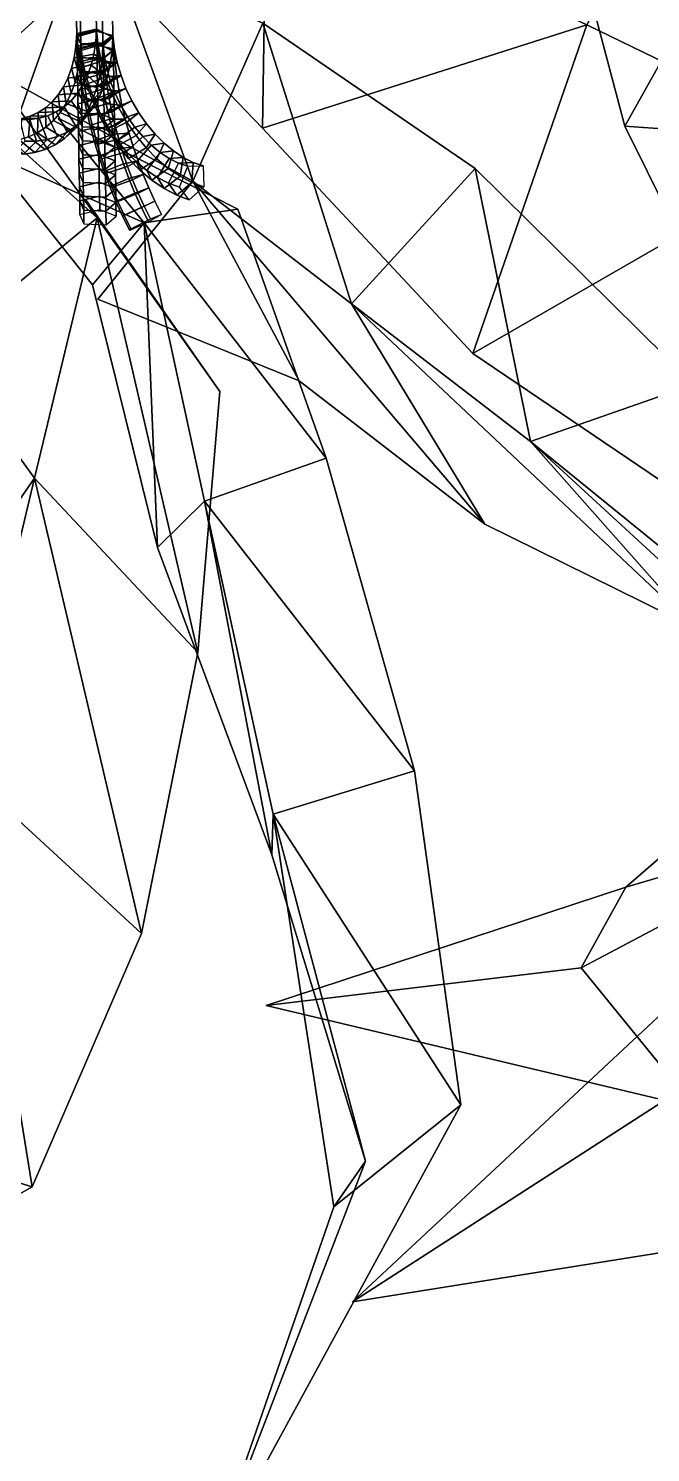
# Model space of a CAD drawing. Header units: metres. Extents: x -219 to 389, y -251 to 301.
# Drawn here: x 323.79 to 337.6, y -58.02 to -26.41 of the extents above; entities that cross this region are included whole.
import ezdxf

# ---------------------------------------------------------------- set-up
doc = ezdxf.new("R2010")
doc.units = ezdxf.units.M

msp = doc.modelspace()

# ---------------------------------------------------------------- linework, layer by layer
at = {"layer": 'Breeder_Leaf', "color": 3}
for points in [[(337.0308, -28.578, 899.2281), (334.5245, -19.1152, 898.0856), (339.4035, -24.3465, 899.1265)], [(337.0308, -28.578, 899.2281), (339.4035, -24.3465, 899.1265), (334.5245, -19.1152, 898.0856)], [(339.5609, -19.7207, 884.1119), (341.6929, -29.00261, 879.6759), (336.1917, -26.3339, 883.3494)], [(339.5609, -19.7207, 884.1119), (336.1917, -26.3339, 883.3494), (341.6929, -29.00261, 879.6759)], [(328.989, -28.6224, 889.0211), (320.7918, -20.1032, 887.2748), (329.077, -22.9613, 887.4192)], [(328.989, -28.6224, 889.0211), (329.077, -22.9613, 887.4192), (320.7918, -20.1032, 887.2748)], [(323.4244, -28.7763, 844.7497), (323.6797, -22.6189, 845.5944), (324.6536, -25.2804, 841.6843)], [(323.4244, -28.7763, 844.7497), (324.6536, -25.2804, 841.6843), (323.6797, -22.6189, 845.5944)], [(336.1917, -26.3339, 883.3494), (328.989, -28.6224, 889.0211), (329.077, -22.9613, 887.4192)], [(336.1917, -26.3339, 883.3494), (329.077, -22.9613, 887.4192), (328.989, -28.6224, 889.0211)], [(344.3369, -29.09448, 896.5684), (337.0308, -28.578, 899.2281), (339.4035, -24.3465, 899.1265)], [(344.3369, -29.09448, 896.5684), (339.4035, -24.3465, 899.1265), (337.0308, -28.578, 899.2281)], [(327.4394, -29.8003, 840.9429), (322.7969, -27.2475, 838.9756), (325.5883, -24.7101, 835.3644)], [(327.4394, -29.8003, 840.9429), (325.5883, -24.7101, 835.3644), (322.7969, -27.2475, 838.9756)], [(327.4394, -29.8003, 840.9429), (325.5883, -24.7101, 835.3644), (328.9946, -26.2969, 830.6832)], [(327.4394, -29.8003, 840.9429), (328.9946, -26.2969, 830.6832), (325.5883, -24.7101, 835.3644)], [(327.4394, -29.8003, 840.9429), (328.9946, -26.2969, 830.6832), (330.9636, -32.5271, 836.4271)], [(327.4394, -29.8003, 840.9429), (330.9636, -32.5271, 836.4271), (328.9946, -26.2969, 830.6832)], [(333.6598, -33.6232, 885.5049), (328.989, -28.6224, 889.0211), (336.1917, -26.3339, 883.3494)], [(333.6598, -33.6232, 885.5049), (336.1917, -26.3339, 883.3494), (328.989, -28.6224, 889.0211)], [(328.9946, -26.2969, 830.6832), (333.712, -29.516, 826.2664), (330.9636, -32.5271, 836.4271)], [(328.9946, -26.2969, 830.6832), (330.9636, -32.5271, 836.4271), (333.712, -29.516, 826.2664)], [(341.6929, -29.00261, 879.6759), (333.6598, -33.6232, 885.5049), (336.1917, -26.3339, 883.3494)], [(341.6929, -29.00261, 879.6759), (336.1917, -26.3339, 883.3494), (333.6598, -33.6232, 885.5049)], [(325.3185, -30.6159, 843.6041), (323.1237, -28.6478, 849.0814), (322.5689, -26.8112, 844.6498)], [(325.3185, -30.6159, 843.6041), (322.5689, -26.8112, 844.6498), (323.1237, -28.6478, 849.0814)], [(326.3611, -30.7267, 842.5417), (324.4509, -28.4007, 837.7583), (328.4366, -30.4197, 835.0547)], [(326.3611, -30.7267, 842.5417), (328.4366, -30.4197, 835.0547), (324.4509, -28.4007, 837.7583)], [(321.819, -33.492, 852.5373), (323.1237, -28.6478, 849.0814), (325.3185, -30.6159, 843.6041)], [(321.819, -33.492, 852.5373), (325.3185, -30.6159, 843.6041), (323.1237, -28.6478, 849.0814)], [(339.5423, -33.6345, 896.334), (337.0308, -28.578, 899.2281), (344.3369, -29.09448, 896.5684)], [(339.5423, -33.6345, 896.334), (344.3369, -29.09448, 896.5684), (337.0308, -28.578, 899.2281)], [(338.5555, -36.9396, 881.3627), (333.6598, -33.6232, 885.5049), (341.6929, -29.00261, 879.6759)], [(338.5555, -36.9396, 881.3627), (341.6929, -29.00261, 879.6759), (333.6598, -33.6232, 885.5049)], [(326.3611, -30.7267, 842.5417), (325.2142, -32.09831, 848.4995), (322.8698, -29.1688, 845.4594)], [(326.3611, -30.7267, 842.5417), (322.8698, -29.1688, 845.4594), (325.2142, -32.09831, 848.4995)], [(330.9636, -32.5271, 836.4271), (333.712, -29.516, 826.2664), (334.9405, -35.5819, 831.3544)], [(330.9636, -32.5271, 836.4271), (334.9405, -35.5819, 831.3544), (333.712, -29.516, 826.2664)], [(333.712, -29.516, 826.2664), (338.5674, -34.3165, 822.7214), (334.9405, -35.5819, 831.3544)], [(333.712, -29.516, 826.2664), (334.9405, -35.5819, 831.3544), (338.5674, -34.3165, 822.7214)], [(327.4394, -29.8003, 840.9429), (329.8007, -34.2324, 844.6135), (325.3314, -32.4179, 844.383)], [(327.4394, -29.8003, 840.9429), (325.3314, -32.4179, 844.383), (329.8007, -34.2324, 844.6135)], [(333.9274, -37.4137, 841.4573), (327.4394, -29.8003, 840.9429), (330.9636, -32.5271, 836.4271)], [(333.9274, -37.4137, 841.4573), (330.9636, -32.5271, 836.4271), (327.4394, -29.8003, 840.9429)], [(333.9274, -37.4137, 841.4573), (329.8007, -34.2324, 844.6135), (327.4394, -29.8003, 840.9429)], [(333.9274, -37.4137, 841.4573), (327.4394, -29.8003, 840.9429), (329.8007, -34.2324, 844.6135)], [(325.3185, -30.6159, 843.6041), (325.0635, -30.2152, 837.9725), (328.0386, -34.4719, 837.4244)], [(325.3185, -30.6159, 843.6041), (328.0386, -34.4719, 837.4244), (325.0635, -30.2152, 837.9725)], [(321.819, -33.492, 852.5373), (325.3185, -30.6159, 843.6041), (323.9218, -36.394, 845.8199)], [(321.819, -33.492, 852.5373), (323.9218, -36.394, 845.8199), (325.3185, -30.6159, 843.6041)], [(325.3185, -30.6159, 843.6041), (327.5534, -40.2636, 838.9263), (323.9218, -36.394, 845.8199)], [(325.3185, -30.6159, 843.6041), (323.9218, -36.394, 845.8199), (327.5534, -40.2636, 838.9263)], [(325.3185, -30.6159, 843.6041), (328.0386, -34.4719, 837.4244), (327.5534, -40.2636, 838.9263)], [(325.3185, -30.6159, 843.6041), (327.5534, -40.2636, 838.9263), (328.0386, -34.4719, 837.4244)], [(326.3611, -30.7267, 842.5417), (328.4366, -30.4197, 835.0547), (330.4042, -35.9518, 833.8063)], [(326.3611, -30.7267, 842.5417), (330.4042, -35.9518, 833.8063), (328.4366, -30.4197, 835.0547)], [(326.6555, -37.9336, 849.4912), (325.2142, -32.09831, 848.4995), (326.3611, -30.7267, 842.5417)], [(326.6555, -37.9336, 849.4912), (326.3611, -30.7267, 842.5417), (325.2142, -32.09831, 848.4995)], [(326.3611, -30.7267, 842.5417), (330.4042, -35.9518, 833.8063), (327.7012, -36.9058, 842.0201)], [(326.3611, -30.7267, 842.5417), (327.7012, -36.9058, 842.0201), (330.4042, -35.9518, 833.8063)], [(326.6555, -37.9336, 849.4912), (326.3611, -30.7267, 842.5417), (327.7012, -36.9058, 842.0201)], [(326.6555, -37.9336, 849.4912), (327.7012, -36.9058, 842.0201), (326.3611, -30.7267, 842.5417)], [(338.6139, -39.7275, 836.3531), (330.9636, -32.5271, 836.4271), (334.9405, -35.5819, 831.3544)], [(338.6139, -39.7275, 836.3531), (334.9405, -35.5819, 831.3544), (330.9636, -32.5271, 836.4271)], [(330.9636, -32.5271, 836.4271), (338.6139, -39.7275, 836.3531), (333.9274, -37.4137, 841.4573)], [(330.9636, -32.5271, 836.4271), (333.9274, -37.4137, 841.4573), (338.6139, -39.7275, 836.3531)], [(323.9218, -36.394, 845.8199), (321.2389, -40.2659, 855.2108), (321.819, -33.492, 852.5373)], [(323.9218, -36.394, 845.8199), (321.819, -33.492, 852.5373), (321.2389, -40.2659, 855.2108)], [(334.9405, -35.5819, 831.3544), (338.5674, -34.3165, 822.7214), (339.4325, -39.7047, 824.9216)], [(334.9405, -35.5819, 831.3544), (339.4325, -39.7047, 824.9216), (338.5674, -34.3165, 822.7214)], [(339.4325, -39.7047, 824.9216), (342.0285, -41.339, 829.7581), (334.9405, -35.5819, 831.3544)], [(339.4325, -39.7047, 824.9216), (334.9405, -35.5819, 831.3544), (342.0285, -41.339, 829.7581)], [(334.9405, -35.5819, 831.3544), (342.0285, -41.339, 829.7581), (338.6139, -39.7275, 836.3531)], [(334.9405, -35.5819, 831.3544), (338.6139, -39.7275, 836.3531), (342.0285, -41.339, 829.7581)], [(330.4042, -35.9518, 833.8063), (332.363, -42.8932, 834.1285), (327.7012, -36.9058, 842.0201)], [(330.4042, -35.9518, 833.8063), (327.7012, -36.9058, 842.0201), (332.363, -42.8932, 834.1285)], [(321.2389, -40.2659, 855.2108), (323.9218, -36.394, 845.8199), (322.3686, -42.8918, 848.3191)], [(321.2389, -40.2659, 855.2108), (322.3686, -42.8918, 848.3191), (323.9218, -36.394, 845.8199)], [(323.9218, -36.394, 845.8199), (326.3036, -46.4989, 842.3444), (322.3686, -42.8918, 848.3191)], [(323.9218, -36.394, 845.8199), (322.3686, -42.8918, 848.3191), (326.3036, -46.4989, 842.3444)], [(327.5534, -40.2636, 838.9263), (326.3036, -46.4989, 842.3444), (323.9218, -36.394, 845.8199)], [(327.5534, -40.2636, 838.9263), (323.9218, -36.394, 845.8199), (326.3036, -46.4989, 842.3444)], [(327.7012, -36.9058, 842.0201), (329.1968, -44.7522, 848.8447), (326.6555, -37.9336, 849.4912)], [(327.7012, -36.9058, 842.0201), (326.6555, -37.9336, 849.4912), (329.1968, -44.7522, 848.8447)], [(327.7012, -36.9058, 842.0201), (332.363, -42.8932, 834.1285), (329.2258, -43.8496, 841.4385)], [(327.7012, -36.9058, 842.0201), (329.2258, -43.8496, 841.4385), (332.363, -42.8932, 834.1285)], [(329.1968, -44.7522, 848.8447), (327.7012, -36.9058, 842.0201), (329.2258, -43.8496, 841.4385)], [(329.1968, -44.7522, 848.8447), (329.2258, -43.8496, 841.4385), (327.7012, -36.9058, 842.0201)], [(342.4756, -43.8708, 893.0034), (337.0553, -45.4744, 898.1503), (341.7794, -41.3793, 898.5862)], [(342.4756, -43.8708, 893.0034), (341.7794, -41.3793, 898.5862), (337.0553, -45.4744, 898.1503)], [(322.3686, -42.8918, 848.3191), (323.8739, -52.1256, 846.9945), (319.9234, -50.915, 851.1838)], [(322.3686, -42.8918, 848.3191), (319.9234, -50.915, 851.1838), (323.8739, -52.1256, 846.9945)], [(326.3036, -46.4989, 842.3444), (323.8739, -52.1256, 846.9945), (322.3686, -42.8918, 848.3191)], [(326.3036, -46.4989, 842.3444), (322.3686, -42.8918, 848.3191), (323.8739, -52.1256, 846.9945)], [(332.363, -42.8932, 834.1285), (333.3904, -50.3012, 835.9324), (329.2258, -43.8496, 841.4385)], [(332.363, -42.8932, 834.1285), (329.2258, -43.8496, 841.4385), (333.3904, -50.3012, 835.9324)], [(329.2258, -43.8496, 841.4385), (331.2769, -51.5537, 846.1683), (329.1968, -44.7522, 848.8447)], [(329.2258, -43.8496, 841.4385), (329.1968, -44.7522, 848.8447), (331.2769, -51.5537, 846.1683)], [(329.2258, -43.8496, 841.4385), (333.3904, -50.3012, 835.9324), (330.5742, -52.567, 840.5753)], [(329.2258, -43.8496, 841.4385), (330.5742, -52.567, 840.5753), (333.3904, -50.3012, 835.9324)], [(330.5742, -52.567, 840.5753), (331.2769, -51.5537, 846.1683), (329.2258, -43.8496, 841.4385)], [(330.5742, -52.567, 840.5753), (329.2258, -43.8496, 841.4385), (331.2769, -51.5537, 846.1683)], [(342.4756, -43.8708, 893.0034), (338.5902, -50.3644, 891.1437), (336.0641, -47.2658, 893.8939)], [(342.4756, -43.8708, 893.0034), (336.0641, -47.2658, 893.8939), (338.5902, -50.3644, 891.1437)], [(336.0641, -47.2658, 893.8939), (337.0553, -45.4744, 898.1503), (342.4756, -43.8708, 893.0034)], [(336.0641, -47.2658, 893.8939), (342.4756, -43.8708, 893.0034), (337.0553, -45.4744, 898.1503)], [(329.0668, -48.09626, 892.2807), (337.0553, -45.4744, 898.1503), (336.0641, -47.2658, 893.8939)], [(329.0668, -48.09626, 892.2807), (336.0641, -47.2658, 893.8939), (337.0553, -45.4744, 898.1503)], [(330.9835, -54.6759, 889.194), (339.9383, -46.3306, 891.3779), (338.188, -50.02848, 887.3697)], [(330.9835, -54.6759, 889.194), (338.188, -50.02848, 887.3697), (339.9383, -46.3306, 891.3779)], [(338.5902, -50.3644, 891.1437), (329.0668, -48.09626, 892.2807), (336.0641, -47.2658, 893.8939)], [(338.5902, -50.3644, 891.1437), (336.0641, -47.2658, 893.8939), (329.0668, -48.09626, 892.2807)], [(341.2916, -53.0334, 883.3747), (330.9835, -54.6759, 889.194), (338.188, -50.02848, 887.3697)], [(341.2916, -53.0334, 883.3747), (338.188, -50.02848, 887.3697), (330.9835, -54.6759, 889.194)], [(333.3904, -50.3012, 835.9324), (327.7925, -60.5778, 838.3564), (330.5742, -52.567, 840.5753)], [(333.3904, -50.3012, 835.9324), (330.5742, -52.567, 840.5753), (327.7925, -60.5778, 838.3564)], [(323.8739, -52.1256, 846.9945), (314.2034, -57.5515, 851.4511), (319.9234, -50.915, 851.1838)], [(323.8739, -52.1256, 846.9945), (319.9234, -50.915, 851.1838), (314.2034, -57.5515, 851.4511)], [(327.7925, -60.5778, 838.3564), (331.2769, -51.5537, 846.1683), (330.5742, -52.567, 840.5753)], [(327.7925, -60.5778, 838.3564), (330.5742, -52.567, 840.5753), (331.2769, -51.5537, 846.1683)]]:
    msp.add_3dface(points, dxfattribs=at)
at = {"layer": 'Breeder_Petiole', "color": 3}
for points in [[(325.282, -25.4005, 841.6687), (325.3015, -26.4439, 842.1498), (324.8618, -26.55, 841.9365), (324.8437, -25.5381, 841.4709)], [(324.8437, -25.5381, 841.4709), (324.8618, -26.55, 841.9365), (324.9499, -26.7546, 841.4887), (324.9327, -25.762, 841.0327)], [(325.6478, -25.5428, 841.3453), (325.6674, -26.5861, 841.8264), (325.3015, -26.4439, 842.1498), (325.282, -25.4005, 841.6687)], [(325.4268, -25.7649, 840.9554), (325.4449, -26.7768, 841.421), (325.6674, -26.5861, 841.8264), (325.6478, -25.5428, 841.3453)], [(324.9327, -25.762, 841.0327), (324.9499, -26.7546, 841.4887), (325.4449, -26.7768, 841.421), (325.4268, -25.7649, 840.9554)], [(325.302, -26.4216, 842.1385), (325.2837, -26.7181, 842.3004), (324.8442, -26.811, 842.0805), (324.8625, -26.5145, 841.9186)], [(324.8625, -26.5145, 841.9186), (324.8442, -26.811, 842.0805), (324.9316, -27.05114, 841.6506), (324.9499, -26.7546, 841.4887)], [(325.3015, -26.4439, 842.1498), (325.3071, -26.7511, 842.2912), (324.8673, -26.8573, 842.0779), (324.8618, -26.55, 841.9365)], [(324.8618, -26.55, 841.9365), (324.8673, -26.8573, 842.0779), (324.9554, -27.06189, 841.6301), (324.9499, -26.7546, 841.4887)], [(325.3019, -26.4553, 842.1548), (325.3194, -26.7668, 842.2855), (324.8799, -26.8798, 842.0753), (324.8624, -26.5682, 841.9445)], [(325.3034, -26.4727, 842.1616), (325.3387, -26.7892, 842.2756), (324.9001, -26.9125, 842.0694), (324.8648, -26.596, 841.9553)], [(325.6669, -26.6084, 841.8376), (325.6486, -26.9049, 841.9995), (325.2837, -26.7181, 842.3004), (325.302, -26.4216, 842.1385)], [(325.6674, -26.5861, 841.8264), (325.6729, -26.8934, 841.9678), (325.3071, -26.7511, 842.2912), (325.3015, -26.4439, 842.1498)], [(325.667, -26.5747, 841.8214), (325.6844, -26.8862, 841.9521), (325.3194, -26.7668, 842.2855), (325.3019, -26.4553, 842.1548)], [(325.6655, -26.5573, 841.8146), (325.7008, -26.8739, 841.9286), (325.3387, -26.7892, 842.2756), (325.3034, -26.4727, 842.1616)], [(325.2837, -26.7181, 842.3004), (325.2439, -26.9796, 842.4684), (324.8057, -27.0598, 842.241), (324.8442, -26.811, 842.0805)], [(324.8442, -26.811, 842.0805), (324.8057, -27.0598, 842.241), (324.8896, -27.334, 841.8312), (324.9316, -27.05114, 841.6506)], [(324.8624, -26.5682, 841.9445), (324.8799, -26.8798, 842.0753), (324.9674, -27.06616, 841.6194), (324.9499, -26.7546, 841.4887)], [(324.8648, -26.596, 841.9553), (324.9001, -26.9125, 842.0694), (324.9852, -27.07116, 841.6028), (324.9499, -26.7546, 841.4887)], [(325.3071, -26.7511, 842.2912), (325.3126, -27.05841, 842.4326), (324.8729, -27.1645, 842.2194), (324.8673, -26.8573, 842.0779)], [(324.8673, -26.8573, 842.0779), (324.8729, -27.1645, 842.2194), (324.961, -27.3691, 841.7715), (324.9554, -27.06189, 841.6301)], [(325.3194, -26.7668, 842.2855), (325.3497, -27.09346, 842.4099), (324.9107, -27.2132, 842.2023), (324.8799, -26.8798, 842.0753)], [(325.3387, -26.7892, 842.2756), (325.4078, -27.1397, 842.3698), (324.972, -27.2804, 842.169), (324.9001, -26.9125, 842.0694)], [(324.9499, -26.7546, 841.4887), (324.9316, -27.05114, 841.6506), (325.4259, -27.1088, 841.6007), (325.4442, -26.8123, 841.4388)], [(324.9499, -26.7546, 841.4887), (324.9852, -27.07116, 841.6028), (325.4772, -27.04743, 841.5163), (325.4419, -26.7309, 841.4022)], [(324.9499, -26.7546, 841.4887), (324.9674, -27.06616, 841.6194), (325.4617, -27.07015, 841.5438), (325.4442, -26.7586, 841.413)], [(324.9499, -26.7546, 841.4887), (324.9554, -27.06189, 841.6301), (325.4505, -27.08408, 841.5624), (325.4449, -26.7768, 841.421)], [(325.6486, -26.9049, 841.9995), (325.6043, -27.2092, 842.1927), (325.2439, -26.9796, 842.4684), (325.2837, -26.7181, 842.3004)], [(325.6729, -26.8934, 841.9678), (325.6785, -27.2006, 842.1092), (325.3126, -27.05841, 842.4326), (325.3071, -26.7511, 842.2912)], [(325.6844, -26.8862, 841.9521), (325.713, -27.1897, 842.0671), (325.3497, -27.09346, 842.4099), (325.3194, -26.7668, 842.2855)], [(325.7008, -26.8739, 841.9286), (325.7607, -27.1654, 842.0044), (325.4078, -27.1397, 842.3698), (325.3387, -26.7892, 842.2756)], [(325.4442, -26.8123, 841.4388), (325.4259, -27.1088, 841.6007), (325.6486, -26.9049, 841.9995), (325.6669, -26.6084, 841.8376)], [(325.4419, -26.7309, 841.4022), (325.4772, -27.04743, 841.5163), (325.7008, -26.8739, 841.9286), (325.6655, -26.5573, 841.8146)], [(325.4442, -26.7586, 841.413), (325.4617, -27.07015, 841.5438), (325.6844, -26.8862, 841.9521), (325.667, -26.5747, 841.8214)], [(325.4449, -26.7768, 841.421), (325.4505, -27.08408, 841.5624), (325.6729, -26.8934, 841.9678), (325.6674, -26.5861, 841.8264)], [(325.2439, -26.9796, 842.4684), (325.1826, -27.2258, 842.6523), (324.7467, -27.294, 842.4166), (324.8057, -27.0598, 842.241)], [(324.8057, -27.0598, 842.241), (324.7467, -27.294, 842.4166), (324.8242, -27.6005, 842.0291), (324.8896, -27.334, 841.8312)], [(325.3126, -27.05841, 842.4326), (325.3182, -27.3656, 842.574), (324.8784, -27.4718, 842.3608), (324.8729, -27.1645, 842.2194)], [(324.8729, -27.1645, 842.2194), (324.8784, -27.4718, 842.3608), (324.9666, -27.6763, 841.913), (324.961, -27.3691, 841.7715)], [(324.8799, -26.8798, 842.0753), (324.9107, -27.2132, 842.2023), (324.9968, -27.3812, 841.7391), (324.9674, -27.06616, 841.6194)], [(324.9316, -27.05114, 841.6506), (324.8896, -27.334, 841.8312), (325.3803, -27.4258, 841.8016), (325.4259, -27.1088, 841.6007)], [(324.9001, -26.9125, 842.0694), (324.972, -27.2804, 842.169), (325.0497, -27.3921, 841.6877), (324.9852, -27.07116, 841.6028)], [(325.3497, -27.09346, 842.4099), (325.3922, -27.4229, 842.5224), (324.954, -27.5496, 842.3173), (324.9107, -27.2132, 842.2023)], [(324.9554, -27.06189, 841.6301), (324.961, -27.3691, 841.7715), (325.456, -27.3913, 841.7039), (325.4505, -27.08408, 841.5624)], [(324.9674, -27.06616, 841.6194), (324.9968, -27.3812, 841.7391), (325.4897, -27.3667, 841.6561), (325.4617, -27.07015, 841.5438)], [(325.4078, -27.1397, 842.3698), (325.5079, -27.49, 842.4308), (325.0763, -27.6484, 842.2338), (324.972, -27.2804, 842.169)], [(324.9852, -27.07116, 841.6028), (325.0497, -27.3921, 841.6877), (325.5344, -27.3215, 841.5866), (325.4772, -27.04743, 841.5163)], [(325.6043, -27.2092, 842.1927), (325.5351, -27.496, 842.4045), (325.1826, -27.2258, 842.6523), (325.2439, -26.9796, 842.4684)], [(325.6785, -27.2006, 842.1092), (325.6841, -27.5079, 842.2506), (325.3182, -27.3656, 842.574), (325.3126, -27.05841, 842.4326)], [(325.713, -27.1897, 842.0671), (325.7529, -27.4958, 842.1713), (325.3922, -27.4229, 842.5224), (325.3497, -27.09346, 842.4099)], [(325.4259, -27.1088, 841.6007), (325.3803, -27.4258, 841.8016), (325.6043, -27.2092, 842.1927), (325.6486, -26.9049, 841.9995)], [(325.7607, -27.1654, 842.0044), (325.8462, -27.4565, 842.0526), (325.5079, -27.49, 842.4308), (325.4078, -27.1397, 842.3698)], [(325.4505, -27.08408, 841.5624), (325.456, -27.3913, 841.7039), (325.6785, -27.2006, 842.1092), (325.6729, -26.8934, 841.9678)], [(325.4617, -27.07015, 841.5438), (325.4897, -27.3667, 841.6561), (325.713, -27.1897, 842.0671), (325.6844, -26.8862, 841.9521)], [(325.4772, -27.04743, 841.5163), (325.5344, -27.3215, 841.5866), (325.7607, -27.1654, 842.0044), (325.7008, -26.8739, 841.9286)], [(325.5344, -27.3215, 841.5866), (325.6156, -27.5949, 841.6309), (325.8462, -27.4565, 842.0526), (325.7607, -27.1654, 842.0044)], [(325.1002, -27.4545, 842.8501), (324.9977, -27.6633, 843.0601), (324.5696, -27.7098, 842.8057), (324.6678, -27.5113, 842.6053)], [(325.1826, -27.2258, 842.6523), (325.1002, -27.4545, 842.8501), (324.6678, -27.5113, 842.6053), (324.7467, -27.294, 842.4166)], [(324.7467, -27.294, 842.4166), (324.6678, -27.5113, 842.6053), (324.7363, -27.8482, 842.2421), (324.8242, -27.6005, 842.0291)], [(324.8896, -27.334, 841.8312), (324.8242, -27.6005, 842.0291), (325.3087, -27.7247, 842.0217), (325.3803, -27.4258, 841.8016)], [(325.3182, -27.3656, 842.574), (325.3237, -27.6728, 842.7155), (324.884, -27.779, 842.5022), (324.8784, -27.4718, 842.3608)], [(324.8784, -27.4718, 842.3608), (324.884, -27.779, 842.5022), (324.9721, -27.9836, 842.0544), (324.9666, -27.6763, 841.913)], [(324.9107, -27.2132, 842.2023), (324.954, -27.5496, 842.3173), (325.038, -27.699, 841.8475), (324.9968, -27.3812, 841.7391)], [(325.3922, -27.4229, 842.5224), (325.4468, -27.7545, 842.6229), (325.0096, -27.8882, 842.4201), (324.954, -27.5496, 842.3173)], [(324.961, -27.3691, 841.7715), (324.9666, -27.6763, 841.913), (325.4616, -27.6985, 841.8453), (325.456, -27.3913, 841.7039)], [(324.972, -27.2804, 842.169), (325.0763, -27.6484, 842.2338), (325.1425, -27.7128, 841.7423), (325.0497, -27.3921, 841.6877)], [(324.9968, -27.3812, 841.7391), (325.038, -27.699, 841.8475), (325.5289, -27.6659, 841.7577), (325.4897, -27.3667, 841.6561)], [(325.4414, -27.7627, 842.6328), (325.3243, -28.00658, 842.8751), (324.9977, -27.6633, 843.0601), (325.1002, -27.4545, 842.8501)], [(325.0497, -27.3921, 841.6877), (325.1425, -27.7128, 841.7423), (325.6156, -27.5949, 841.6309), (325.5344, -27.3215, 841.5866)], [(325.5079, -27.49, 842.4308), (325.6373, -27.835, 842.4578), (325.2115, -28.01082, 842.2629), (325.0763, -27.6484, 842.2338)], [(325.5351, -27.496, 842.4045), (325.4414, -27.7627, 842.6328), (325.1002, -27.4545, 842.8501), (325.1826, -27.2258, 842.6523)], [(325.3087, -27.7247, 842.0217), (325.2117, -28.00264, 842.2589), (325.4414, -27.7627, 842.6328), (325.5351, -27.496, 842.4045)], [(325.3803, -27.4258, 841.8016), (325.3087, -27.7247, 842.0217), (325.5351, -27.496, 842.4045), (325.6043, -27.2092, 842.1927)], [(325.6841, -27.5079, 842.2506), (325.6896, -27.8151, 842.392), (325.3237, -27.6728, 842.7155), (325.3182, -27.3656, 842.574)], [(325.7529, -27.4958, 842.1713), (325.804, -27.8039, 842.2642), (325.4468, -27.7545, 842.6229), (325.3922, -27.4229, 842.5224)], [(325.456, -27.3913, 841.7039), (325.4616, -27.6985, 841.8453), (325.6841, -27.5079, 842.2506), (325.6785, -27.2006, 842.1092)], [(325.4897, -27.3667, 841.6561), (325.5289, -27.6659, 841.7577), (325.7529, -27.4958, 842.1713), (325.713, -27.1897, 842.0671)], [(325.8462, -27.4565, 842.0526), (325.956, -27.7427, 842.0723), (325.6373, -27.835, 842.4578), (325.5079, -27.49, 842.4308)], [(325.5289, -27.6659, 841.7577), (325.579, -27.9669, 841.8484), (325.804, -27.8039, 842.2642), (325.7529, -27.4958, 842.1713)], [(325.6156, -27.5949, 841.6309), (325.7196, -27.8637, 841.6486), (325.956, -27.7427, 842.0723), (325.8462, -27.4565, 842.0526)], [(324.9977, -27.6633, 843.0601), (324.8761, -27.8504, 843.28), (324.4532, -27.8874, 843.0155), (324.5696, -27.7098, 842.8057)], [(324.5696, -27.7098, 842.8057), (324.4532, -27.8874, 843.0155), (324.4959, -28.2774, 842.7053), (324.6265, -28.07456, 842.4682)], [(324.6678, -27.5113, 842.6053), (324.5696, -27.7098, 842.8057), (324.6265, -28.07456, 842.4682), (324.7363, -27.8482, 842.2421)], [(324.8242, -27.6005, 842.0291), (324.7363, -27.8482, 842.2421), (325.2117, -28.00264, 842.2589), (325.3087, -27.7247, 842.0217)], [(325.3243, -28.00658, 842.8751), (325.1849, -28.2253, 843.1293), (324.8761, -27.8504, 843.28), (324.9977, -27.6633, 843.0601)], [(325.3237, -27.6728, 842.7155), (325.3293, -27.9801, 842.8569), (324.8895, -28.08628, 842.6436), (324.884, -27.779, 842.5022)], [(324.884, -27.779, 842.5022), (324.8895, -28.08628, 842.6436), (324.9777, -28.2908, 842.1958), (324.9721, -27.9836, 842.0544)], [(324.954, -27.5496, 842.3173), (325.0096, -27.8882, 842.4201), (325.0909, -28.01879, 841.9442), (325.038, -27.699, 841.8475)], [(324.9666, -27.6763, 841.913), (324.9721, -27.9836, 842.0544), (325.4671, -28.0058, 841.9867), (325.4616, -27.6985, 841.8453)], [(325.4468, -27.7545, 842.6229), (325.5135, -28.08735, 842.7112), (325.0776, -28.2281, 842.5104), (325.0096, -27.8882, 842.4201)], [(325.038, -27.699, 841.8475), (325.0909, -28.01879, 841.9442), (325.579, -27.9669, 841.8484), (325.5289, -27.6659, 841.7577)], [(325.0763, -27.6484, 842.2338), (325.2115, -28.01082, 842.2629), (325.2621, -28.02846, 841.7657), (325.1425, -27.7128, 841.7423)], [(325.2117, -28.00264, 842.2589), (325.0902, -28.2569, 842.5109), (325.3243, -28.00658, 842.8751), (325.4414, -27.7627, 842.6328)], [(325.1425, -27.7128, 841.7423), (325.2621, -28.02846, 841.7657), (325.7196, -27.8637, 841.6486), (325.6156, -27.5949, 841.6309)], [(325.6896, -27.8151, 842.392), (325.6952, -28.1223, 842.5334), (325.3293, -27.9801, 842.8569), (325.3237, -27.6728, 842.7155)], [(325.804, -27.8039, 842.2642), (325.8664, -28.1131, 842.3458), (325.5135, -28.08735, 842.7112), (325.4468, -27.7545, 842.6229)], [(325.4616, -27.6985, 841.8453), (325.4671, -28.0058, 841.9867), (325.6896, -27.8151, 842.392), (325.6841, -27.5079, 842.2506)], [(325.4671, -28.0058, 841.9867), (325.4727, -28.313, 842.1281), (325.6952, -28.1223, 842.5334), (325.6896, -27.8151, 842.392)], [(325.579, -27.9669, 841.8484), (325.6401, -28.2691, 841.928), (325.8664, -28.1131, 842.3458), (325.804, -27.8039, 842.2642)], [(325.956, -27.7427, 842.0723), (326.0885, -28.01971, 842.0634), (325.7942, -28.1693, 842.4503), (325.6373, -27.835, 842.4578)], [(325.7196, -27.8637, 841.6486), (325.8448, -28.1236, 841.6392), (326.0885, -28.01971, 842.0634), (325.956, -27.7427, 842.0723)], [(324.7363, -28.01383, 843.508), (324.58, -28.152, 843.7418), (324.1703, -28.1735, 843.4557), (324.3196, -28.04254, 843.2328)], [(324.3196, -28.04254, 843.2328), (324.1703, -28.1735, 843.4557), (324.1777, -28.6052, 843.2032), (324.3458, -28.4549, 842.9511)], [(324.8761, -27.8504, 843.28), (324.7363, -28.01383, 843.508), (324.3196, -28.04254, 843.2328), (324.4532, -27.8874, 843.0155)], [(324.4532, -27.8874, 843.0155), (324.3196, -28.04254, 843.2328), (324.3458, -28.4549, 842.9511), (324.4959, -28.2774, 842.7053)], [(324.6265, -28.07456, 842.4682), (324.4959, -28.2774, 842.7053), (324.9455, -28.485, 842.7752), (325.0902, -28.2569, 842.5109)], [(325.0244, -28.4168, 843.3929), (324.8446, -28.5793, 843.6635), (324.58, -28.152, 843.7418), (324.7363, -28.01383, 843.508)], [(324.7363, -27.8482, 842.2421), (324.6265, -28.07456, 842.4682), (325.0902, -28.2569, 842.5109), (325.2117, -28.00264, 842.2589)], [(325.1849, -28.2253, 843.1293), (325.0244, -28.4168, 843.3929), (324.7363, -28.01383, 843.508), (324.8761, -27.8504, 843.28)], [(325.3293, -27.9801, 842.8569), (325.3348, -28.2873, 842.9983), (324.8951, -28.3935, 842.785), (324.8895, -28.08628, 842.6436)], [(324.8895, -28.08628, 842.6436), (324.8951, -28.3935, 842.785), (324.9832, -28.598, 842.3372), (324.9777, -28.2908, 842.1958)], [(325.0902, -28.2569, 842.5109), (324.9455, -28.485, 842.7752), (325.1849, -28.2253, 843.1293), (325.3243, -28.00658, 842.8751)], [(324.9721, -27.9836, 842.0544), (324.9777, -28.2908, 842.1958), (325.4727, -28.313, 842.1281), (325.4671, -28.0058, 841.9867)], [(325.0096, -27.8882, 842.4201), (325.0776, -28.2281, 842.5104), (325.1554, -28.3398, 842.0292), (325.0909, -28.01879, 841.9442)], [(325.5135, -28.08735, 842.7112), (325.5921, -28.4206, 842.787), (325.1577, -28.5684, 842.588), (325.0776, -28.2281, 842.5104)], [(325.0909, -28.01879, 841.9442), (325.1554, -28.3398, 842.0292), (325.6401, -28.2691, 841.928), (325.579, -27.9669, 841.8484)], [(325.6373, -27.835, 842.4578), (325.7942, -28.1693, 842.4503), (325.3757, -28.3622, 842.2558), (325.2115, -28.01082, 842.2629)], [(325.2115, -28.01082, 842.2629), (325.3757, -28.3622, 842.2558), (325.4068, -28.3341, 841.7574), (325.2621, -28.02846, 841.7657)], [(325.2621, -28.02846, 841.7657), (325.4068, -28.3341, 841.7574), (325.8448, -28.1236, 841.6392), (325.7196, -27.8637, 841.6486)], [(325.6952, -28.1223, 842.5334), (325.7007, -28.4296, 842.6749), (325.3348, -28.2873, 842.9983), (325.3293, -27.9801, 842.8569)], [(325.4068, -28.3341, 841.7574), (325.5743, -28.6253, 841.7178), (325.9893, -28.3709, 841.603), (325.8448, -28.1236, 841.6392)], [(325.4727, -28.313, 842.1281), (325.4782, -28.6202, 842.2695), (325.7007, -28.4296, 842.6749), (325.6952, -28.1223, 842.5334)], [(325.8664, -28.1131, 842.3458), (325.9398, -28.4227, 842.4159), (325.5921, -28.4206, 842.787), (325.5135, -28.08735, 842.7112)], [(325.6401, -28.2691, 841.928), (325.7119, -28.5717, 841.9963), (325.9398, -28.4227, 842.4159), (325.8664, -28.1131, 842.3458)], [(326.0885, -28.01971, 842.0634), (326.2416, -28.2833, 842.0259), (325.9761, -28.4881, 842.4083), (325.7942, -28.1693, 842.4503)], [(325.8448, -28.1236, 841.6392), (325.9893, -28.3709, 841.603), (326.2416, -28.2833, 842.0259), (326.0885, -28.01971, 842.0634)], [(323.8199, -28.4304, 844.6889), (323.6054, -28.4279, 844.9173), (323.2404, -28.4328, 844.5754), (323.4449, -28.4359, 844.358)], [(324.0266, -28.4036, 844.4548), (323.8199, -28.4304, 844.6889), (323.4449, -28.4359, 844.358), (323.642, -28.4111, 844.1351)], [(323.8298, -28.3587, 843.909), (323.642, -28.4111, 844.1351), (323.5819, -28.8804, 843.973), (323.7939, -28.819, 843.7167)], [(323.9677, -28.9116, 844.7616), (323.7196, -28.9113, 845.0269), (323.6054, -28.4279, 844.9173), (323.8199, -28.4304, 844.6889)], [(324.2234, -28.3479, 844.2175), (324.0266, -28.4036, 844.4548), (323.642, -28.4111, 844.1351), (323.8298, -28.3587, 843.909)], [(324.0065, -28.2793, 843.6818), (323.8298, -28.3587, 843.909), (323.7939, -28.819, 843.7167), (323.9931, -28.727, 843.4592)], [(324.2064, -28.878, 844.4899), (323.9677, -28.9116, 844.7616), (323.8199, -28.4304, 844.6889), (324.0266, -28.4036, 844.4548)], [(324.4084, -28.2637, 843.9789), (324.2234, -28.3479, 844.2175), (323.8298, -28.3587, 843.909), (324.0065, -28.2793, 843.6818)], [(324.1703, -28.1735, 843.4557), (324.0065, -28.2793, 843.6818), (323.9931, -28.727, 843.4592), (324.1777, -28.6052, 843.2032)], [(324.58, -28.152, 843.7418), (324.4084, -28.2637, 843.9789), (324.0065, -28.2793, 843.6818), (324.1703, -28.1735, 843.4557)], [(324.4336, -28.811, 844.2146), (324.2064, -28.878, 844.4899), (324.0266, -28.4036, 844.4548), (324.2234, -28.3479, 844.2175)], [(324.647, -28.7111, 843.9382), (324.4336, -28.811, 844.2146), (324.2234, -28.3479, 844.2175), (324.4084, -28.2637, 843.9789)], [(324.4959, -28.2774, 842.7053), (324.3458, -28.4549, 842.9511), (324.7789, -28.6849, 843.0494), (324.9455, -28.485, 842.7752)], [(324.8446, -28.5793, 843.6635), (324.647, -28.7111, 843.9382), (324.4084, -28.2637, 843.9789), (324.58, -28.152, 843.7418)], [(324.7789, -28.6849, 843.0494), (324.592, -28.8545, 843.3309), (324.8446, -28.5793, 843.6635), (325.0244, -28.4168, 843.3929)], [(324.9455, -28.485, 842.7752), (324.7789, -28.6849, 843.0494), (325.0244, -28.4168, 843.3929), (325.1849, -28.2253, 843.1293)], [(325.3348, -28.2873, 842.9983), (325.3404, -28.5946, 843.1397), (324.9006, -28.7007, 842.9265), (324.8951, -28.3935, 842.785)], [(324.8951, -28.3935, 842.785), (324.9006, -28.7007, 842.9265), (324.9888, -28.9053, 842.4786), (324.9832, -28.598, 842.3372)], [(324.9777, -28.2908, 842.1958), (324.9832, -28.598, 842.3372), (325.4782, -28.6202, 842.2695), (325.4727, -28.313, 842.1281)], [(325.0776, -28.2281, 842.5104), (325.1577, -28.5684, 842.588), (325.2314, -28.6612, 842.1021), (325.1554, -28.3398, 842.0292)], [(325.1554, -28.3398, 842.0292), (325.2314, -28.6612, 842.1021), (325.7119, -28.5717, 841.9963), (325.6401, -28.2691, 841.928)], [(325.5921, -28.4206, 842.787), (325.6823, -28.7537, 842.8503), (325.2497, -28.9085, 842.6526), (325.1577, -28.5684, 842.588)], [(325.7007, -28.4296, 842.6749), (325.7063, -28.7368, 842.8163), (325.3404, -28.5946, 843.1397), (325.3348, -28.2873, 842.9983)], [(325.7942, -28.1693, 842.4503), (325.9761, -28.4881, 842.4083), (325.5662, -28.6973, 842.2126), (325.3757, -28.3622, 842.2558)], [(325.3757, -28.3622, 842.2558), (325.5662, -28.6973, 842.2126), (325.5743, -28.6253, 841.7178), (325.4068, -28.3341, 841.7574)], [(325.4782, -28.6202, 842.2695), (325.4838, -28.9275, 842.4109), (325.7063, -28.7368, 842.8163), (325.7007, -28.4296, 842.6749)], [(325.5743, -28.6253, 841.7178), (325.7622, -28.8976, 841.6473), (326.1511, -28.6017, 841.5406), (325.9893, -28.3709, 841.603)], [(325.9398, -28.4227, 842.4159), (326.024, -28.732, 842.4741), (325.6823, -28.7537, 842.8503), (325.5921, -28.4206, 842.787)], [(325.7119, -28.5717, 841.9963), (325.7943, -28.8739, 842.0531), (326.024, -28.732, 842.4741), (325.9398, -28.4227, 842.4159)], [(326.2416, -28.2833, 842.0259), (326.4131, -28.5296, 841.9605), (326.1805, -28.7865, 842.3328), (325.9761, -28.4881, 842.4083)], [(325.9893, -28.3709, 841.603), (326.1511, -28.6017, 841.5406), (326.4131, -28.5296, 841.9605), (326.2416, -28.2833, 842.0259)], [(323.9931, -28.727, 843.4592), (323.7939, -28.819, 843.7167), (324.1649, -29.09696, 843.9045), (324.3867, -28.9923, 843.6168)], [(324.1777, -28.6052, 843.2032), (323.9931, -28.727, 843.4592), (324.3867, -28.9923, 843.6168), (324.592, -28.8545, 843.3309)], [(324.3867, -28.9923, 843.6168), (324.1649, -29.09696, 843.9045), (324.4336, -28.811, 844.2146), (324.647, -28.7111, 843.9382)], [(324.3458, -28.4549, 842.9511), (324.1777, -28.6052, 843.2032), (324.592, -28.8545, 843.3309), (324.7789, -28.6849, 843.0494)], [(324.592, -28.8545, 843.3309), (324.3867, -28.9923, 843.6168), (324.647, -28.7111, 843.9382), (324.8446, -28.5793, 843.6635)], [(325.3404, -28.5946, 843.1397), (325.3459, -28.9018, 843.2811), (324.9062, -29.008, 843.0679), (324.9006, -28.7007, 842.9265)], [(324.9006, -28.7007, 842.9265), (324.9062, -29.008, 843.0679), (324.9943, -29.2125, 842.6201), (324.9888, -28.9053, 842.4786)], [(324.9832, -28.598, 842.3372), (324.9888, -28.9053, 842.4786), (325.4838, -28.9275, 842.4109), (325.4782, -28.6202, 842.2695)], [(325.1577, -28.5684, 842.588), (325.2497, -28.9085, 842.6526), (325.3186, -28.9824, 842.1628), (325.2314, -28.6612, 842.1021)], [(325.2314, -28.6612, 842.1021), (325.3186, -28.9824, 842.1628), (325.7943, -28.8739, 842.0531), (325.7119, -28.5717, 841.9963)], [(325.6823, -28.7537, 842.8503), (325.784, -29.0856, 842.9006), (325.3535, -29.2474, 842.7042), (325.2497, -28.9085, 842.6526)], [(325.7063, -28.7368, 842.8163), (325.7118, -29.04411, 842.9577), (325.3459, -28.9018, 843.2811), (325.3404, -28.5946, 843.1397)], [(325.4838, -28.9275, 842.4109), (325.4893, -29.2347, 842.5524), (325.7118, -29.04411, 842.9577), (325.7063, -28.7368, 842.8163)], [(325.9761, -28.4881, 842.4083), (326.1805, -28.7865, 842.3328), (325.7802, -29.01118, 842.134), (325.5662, -28.6973, 842.2126)], [(325.5662, -28.6973, 842.2126), (325.7802, -29.01118, 842.134), (325.7622, -28.8976, 841.6473), (325.5743, -28.6253, 841.7178)], [(326.024, -28.732, 842.4741), (326.1188, -29.04026, 842.5204), (325.784, -29.0856, 842.9006), (325.6823, -28.7537, 842.8503)], [(325.7622, -28.8976, 841.6473), (325.9676, -29.147, 841.547), (326.3275, -28.8127, 841.4529), (326.1511, -28.6017, 841.5406)], [(325.7943, -28.8739, 842.0531), (325.8871, -29.1751, 842.0983), (326.1188, -29.04026, 842.5204), (326.024, -28.732, 842.4741)], [(326.1511, -28.6017, 841.5406), (326.3275, -28.8127, 841.4529), (326.6003, -28.7549, 841.8681), (326.4131, -28.5296, 841.9605)], [(326.4131, -28.5296, 841.9605), (326.6003, -28.7549, 841.8681), (326.404, -29.05996, 842.2246), (326.1805, -28.7865, 842.3328)], [(326.3275, -28.8127, 841.4529), (326.5161, -29.00063, 841.3412), (326.8005, -28.9557, 841.7501), (326.6003, -28.7549, 841.8681)], [(326.6003, -28.7549, 841.8681), (326.8005, -28.9557, 841.7501), (326.6435, -29.3044, 842.0855), (326.404, -29.05996, 842.2246)], [(323.5819, -28.8804, 843.973), (323.3592, -28.9106, 844.2259), (323.6804, -29.2029, 844.4739), (323.9287, -29.1673, 844.191)], [(323.6804, -29.2029, 844.4739), (323.4224, -29.2032, 844.7502), (323.7196, -28.9113, 845.0269), (323.9677, -28.9116, 844.7616)], [(323.7939, -28.819, 843.7167), (323.5819, -28.8804, 843.973), (323.9287, -29.1673, 844.191), (324.1649, -29.09696, 843.9045)], [(323.9287, -29.1673, 844.191), (323.6804, -29.2029, 844.4739), (323.9677, -28.9116, 844.7616), (324.2064, -28.878, 844.4899)], [(324.1649, -29.09696, 843.9045), (323.9287, -29.1673, 844.191), (324.2064, -28.878, 844.4899), (324.4336, -28.811, 844.2146)], [(325.3459, -28.9018, 843.2811), (325.3515, -29.209, 843.4225), (324.9117, -29.3152, 843.2093), (324.9062, -29.008, 843.0679)], [(324.9062, -29.008, 843.0679), (324.9117, -29.3152, 843.2093), (324.9999, -29.5198, 842.7615), (324.9943, -29.2125, 842.6201)], [(324.9888, -28.9053, 842.4786), (324.9943, -29.2125, 842.6201), (325.4893, -29.2347, 842.5524), (325.4838, -28.9275, 842.4109)], [(325.2497, -28.9085, 842.6526), (325.3535, -29.2474, 842.7042), (325.4168, -29.3025, 842.2112), (325.3186, -28.9824, 842.1628)], [(325.3186, -28.9824, 842.1628), (325.4168, -29.3025, 842.2112), (325.8871, -29.1751, 842.0983), (325.7943, -28.8739, 842.0531)], [(325.7118, -29.04411, 842.9577), (325.7174, -29.3513, 843.0991), (325.3515, -29.209, 843.4225), (325.3459, -28.9018, 843.2811)], [(325.4893, -29.2347, 842.5524), (325.4949, -29.542, 842.6938), (325.7174, -29.3513, 843.0991), (325.7118, -29.04411, 842.9577)], [(325.7802, -29.01118, 842.134), (326.0146, -29.2989, 842.0212), (325.9676, -29.147, 841.547), (325.7622, -28.8976, 841.6473)], [(326.1805, -28.7865, 842.3328), (326.404, -29.05996, 842.2246), (326.0146, -29.2989, 842.0212), (325.7802, -29.01118, 842.134)], [(326.1188, -29.04026, 842.5204), (326.2241, -29.3466, 842.5548), (325.8969, -29.4155, 842.938), (325.784, -29.0856, 842.9006)], [(325.8871, -29.1751, 842.0983), (325.9901, -29.4746, 842.1317), (326.2241, -29.3466, 842.5548), (326.1188, -29.04026, 842.5204)], [(325.9676, -29.147, 841.547), (326.1875, -29.3696, 841.4185), (326.5161, -29.00063, 841.3412), (326.3275, -28.8127, 841.4529)], [(326.404, -29.05996, 842.2246), (326.6435, -29.3044, 842.0855), (326.2658, -29.5563, 841.8758), (326.0146, -29.2989, 842.0212)], [(326.1875, -29.3696, 841.4185), (326.4185, -29.5622, 841.2636), (326.7139, -29.1626, 841.2073), (326.5161, -29.00063, 841.3412)], [(326.5161, -29.00063, 841.3412), (326.7139, -29.1626, 841.2073), (327.0107, -29.1291, 841.6084), (326.8005, -28.9557, 841.7501)], [(326.8005, -28.9557, 841.7501), (327.0107, -29.1291, 841.6084), (326.8953, -29.5161, 841.9175), (326.6435, -29.3044, 842.0855)], [(325.3515, -29.209, 843.4225), (325.3571, -29.5163, 843.564), (324.9173, -29.6224, 843.3507), (324.9117, -29.3152, 843.2093)], [(324.9117, -29.3152, 843.2093), (324.9173, -29.6224, 843.3507), (325.0054, -29.827, 842.9029), (324.9999, -29.5198, 842.7615)], [(324.9943, -29.2125, 842.6201), (324.9999, -29.5198, 842.7615), (325.4949, -29.542, 842.6938), (325.4893, -29.2347, 842.5524)], [(325.7174, -29.3513, 843.0991), (325.7229, -29.6585, 843.2405), (325.3571, -29.5163, 843.564), (325.3515, -29.209, 843.4225)], [(325.784, -29.0856, 842.9006), (325.8969, -29.4155, 842.938), (325.4686, -29.5844, 842.7426), (325.3535, -29.2474, 842.7042)], [(325.3535, -29.2474, 842.7042), (325.4686, -29.5844, 842.7426), (325.5259, -29.6207, 842.2471), (325.4168, -29.3025, 842.2112)], [(325.4168, -29.3025, 842.2112), (325.5259, -29.6207, 842.2471), (325.9901, -29.4746, 842.1317), (325.8871, -29.1751, 842.0983)], [(325.4949, -29.542, 842.6938), (325.5005, -29.8492, 842.8352), (325.7229, -29.6585, 843.2405), (325.7174, -29.3513, 843.0991)], [(326.2241, -29.3466, 842.5548), (326.3394, -29.6505, 842.5771), (326.0208, -29.7428, 842.9625), (325.8969, -29.4155, 842.938)], [(326.0146, -29.2989, 842.0212), (326.2658, -29.5563, 841.8758), (326.1875, -29.3696, 841.4185), (325.9676, -29.147, 841.547)], [(325.9901, -29.4746, 842.1317), (326.103, -29.7715, 842.1533), (326.3394, -29.6505, 842.5771), (326.2241, -29.3466, 842.5548)], [(326.2658, -29.5563, 841.8758), (326.53, -29.7795, 841.7001), (326.4185, -29.5622, 841.2636), (326.1875, -29.3696, 841.4185)], [(326.6435, -29.3044, 842.0855), (326.8953, -29.5161, 841.9175), (326.53, -29.7795, 841.7001), (326.2658, -29.5563, 841.8758)], [(326.4185, -29.5622, 841.2636), (326.6571, -29.7219, 841.0847), (326.9179, -29.2963, 841.0529), (326.7139, -29.1626, 841.2073)], [(326.6571, -29.7219, 841.0847), (326.8998, -29.8461, 840.8845), (327.1252, -29.3997, 840.8806), (326.9179, -29.2963, 841.0529)], [(326.7139, -29.1626, 841.2073), (326.9179, -29.2963, 841.0529), (327.2277, -29.2725, 841.4449), (327.0107, -29.1291, 841.6084)], [(327.0107, -29.1291, 841.6084), (327.2277, -29.2725, 841.4449), (327.1557, -29.692, 841.7233), (326.8953, -29.5161, 841.9175)], [(326.9179, -29.2963, 841.0529), (327.1252, -29.3997, 840.8806), (327.4482, -29.3837, 841.2622), (327.2277, -29.2725, 841.4449)], [(327.1252, -29.3997, 840.8806), (327.3326, -29.4712, 840.6929), (327.6689, -29.461, 841.063), (327.4482, -29.3837, 841.2622)], [(327.2277, -29.2725, 841.4449), (327.4482, -29.3837, 841.2622), (327.4206, -29.8294, 841.5056), (327.1557, -29.692, 841.7233)], [(327.4482, -29.3837, 841.2622), (327.6689, -29.461, 841.063), (327.6862, -29.9263, 841.2677), (327.4206, -29.8294, 841.5056)], [(325.3571, -29.5163, 843.564), (325.3626, -29.8235, 843.7054), (324.9229, -29.9297, 843.4921), (324.9173, -29.6224, 843.3507)], [(324.9173, -29.6224, 843.3507), (324.9229, -29.9297, 843.4921), (325.011, -30.1342, 843.0443), (325.0054, -29.827, 842.9029)], [(324.9999, -29.5198, 842.7615), (325.0054, -29.827, 842.9029), (325.5005, -29.8492, 842.8352), (325.4949, -29.542, 842.6938)], [(325.7229, -29.6585, 843.2405), (325.7285, -29.9658, 843.382), (325.3626, -29.8235, 843.7054), (325.3571, -29.5163, 843.564)], [(325.8969, -29.4155, 842.938), (326.0208, -29.7428, 842.9625), (325.595, -29.9186, 842.7677), (325.4686, -29.5844, 842.7426)], [(325.4686, -29.5844, 842.7426), (325.595, -29.9186, 842.7677), (325.6455, -29.9362, 842.2704), (325.5259, -29.6207, 842.2471)], [(325.5005, -29.8492, 842.8352), (325.506, -30.1564, 842.9766), (325.7285, -29.9658, 843.382), (325.7229, -29.6585, 843.2405)], [(325.5259, -29.6207, 842.2471), (325.6455, -29.9362, 842.2704), (326.103, -29.7715, 842.1533), (325.9901, -29.4746, 842.1317)], [(326.3394, -29.6505, 842.5771), (326.4648, -29.9511, 842.5872), (326.1552, -30.06659, 842.9739), (326.0208, -29.7428, 842.9625)], [(326.103, -29.7715, 842.1533), (326.2256, -30.06524, 842.163), (326.4648, -29.9511, 842.5872), (326.3394, -29.6505, 842.5771)], [(326.53, -29.7795, 841.7001), (326.8032, -29.965, 841.4966), (326.6571, -29.7219, 841.0847), (326.4185, -29.5622, 841.2636)], [(326.8953, -29.5161, 841.9175), (327.1557, -29.692, 841.7233), (326.8032, -29.965, 841.4966), (326.53, -29.7795, 841.7001)], [(327.1557, -29.692, 841.7233), (327.4206, -29.8294, 841.5056), (327.0813, -30.1102, 841.2685), (326.8032, -29.965, 841.4966)], [(326.8998, -29.8461, 840.8845), (327.1429, -29.9332, 840.666), (327.3326, -29.4712, 840.6929), (327.1252, -29.3997, 840.8806)], [(325.3626, -29.8235, 843.7054), (325.3682, -30.1308, 843.8468), (324.9284, -30.2369, 843.6335), (324.9229, -29.9297, 843.4921)], [(324.9229, -29.9297, 843.4921), (324.9284, -30.2369, 843.6335), (325.0165, -30.4415, 843.1857), (325.011, -30.1342, 843.0443)], [(325.0054, -29.827, 842.9029), (325.011, -30.1342, 843.0443), (325.506, -30.1564, 842.9766), (325.5005, -29.8492, 842.8352)], [(325.7285, -29.9658, 843.382), (325.734, -30.273, 843.5234), (325.3682, -30.1308, 843.8468), (325.3626, -29.8235, 843.7054)], [(325.506, -30.1564, 842.9766), (325.5116, -30.4637, 843.118), (325.734, -30.273, 843.5234), (325.7285, -29.9658, 843.382)], [(326.0208, -29.7428, 842.9625), (326.1552, -30.06659, 842.9739), (325.7322, -30.2492, 842.7794), (325.595, -29.9186, 842.7677)], [(325.595, -29.9186, 842.7677), (325.7322, -30.2492, 842.7794), (325.7754, -30.2484, 842.2812), (325.6455, -29.9362, 842.2704)], [(325.6455, -29.9362, 842.2704), (325.7754, -30.2484, 842.2812), (326.2256, -30.06524, 842.163), (326.103, -29.7715, 842.1533)], [(326.4648, -29.9511, 842.5872), (326.5996, -30.2477, 842.5851), (326.3, -30.386, 842.9722), (326.1552, -30.06659, 842.9739)], [(326.2256, -30.06524, 842.163), (326.3575, -30.355, 842.1609), (326.5996, -30.2477, 842.5851), (326.4648, -29.9511, 842.5872)], [(326.8032, -29.965, 841.4966), (327.0813, -30.1102, 841.2685), (326.8998, -29.8461, 840.8845), (326.6571, -29.7219, 841.0847)], [(327.0813, -30.1102, 841.2685), (327.3602, -30.2128, 841.0192), (327.1429, -29.9332, 840.666), (326.8998, -29.8461, 840.8845)], [(327.4206, -29.8294, 841.5056), (327.6862, -29.9263, 841.2677), (327.3602, -30.2128, 841.0192), (327.0813, -30.1102, 841.2685)], [(325.3682, -30.1308, 843.8468), (325.3737, -30.438, 843.9882), (324.934, -30.5442, 843.775), (324.9284, -30.2369, 843.6335)], [(324.9284, -30.2369, 843.6335), (324.934, -30.5442, 843.775), (325.0221, -30.7487, 843.3271), (325.0165, -30.4415, 843.1857)], [(325.011, -30.1342, 843.0443), (325.0165, -30.4415, 843.1857), (325.5116, -30.4637, 843.118), (325.506, -30.1564, 842.9766)], [(325.734, -30.273, 843.5234), (325.7396, -30.5803, 843.6648), (325.3737, -30.438, 843.9882), (325.3682, -30.1308, 843.8468)], [(325.5116, -30.4637, 843.118), (325.5171, -30.7709, 843.2595), (325.7396, -30.5803, 843.6648), (325.734, -30.273, 843.5234)], [(326.1552, -30.06659, 842.9739), (326.3, -30.386, 842.9722), (325.88, -30.5755, 842.7778), (325.7322, -30.2492, 842.7794)], [(325.7322, -30.2492, 842.7794), (325.88, -30.5755, 842.7778), (325.9153, -30.5564, 842.2793), (325.7754, -30.2484, 842.2812)], [(325.7754, -30.2484, 842.2812), (325.9153, -30.5564, 842.2793), (326.3575, -30.355, 842.1609), (326.2256, -30.06524, 842.163)], [(326.5996, -30.2477, 842.5851), (326.7437, -30.5395, 842.5709), (326.4548, -30.7004, 842.9573), (326.3, -30.386, 842.9722)], [(326.3575, -30.355, 842.1609), (326.4984, -30.6401, 842.1469), (326.7437, -30.5395, 842.5709), (326.5996, -30.2477, 842.5851)], [(325.0165, -30.4415, 843.1857), (325.0221, -30.7487, 843.3271), (325.5171, -30.7709, 843.2595), (325.5116, -30.4637, 843.118)], [(326.3, -30.386, 842.9722), (326.4548, -30.7004, 842.9573), (326.0379, -30.8966, 842.7628), (325.88, -30.5755, 842.7778)], [(325.88, -30.5755, 842.7778), (326.0379, -30.8966, 842.7628), (326.0647, -30.8596, 842.2648), (325.9153, -30.5564, 842.2793)], [(325.9153, -30.5564, 842.2793), (326.0647, -30.8596, 842.2648), (326.4984, -30.6401, 842.1469), (326.3575, -30.355, 842.1609)]]:
    msp.add_3dface(points, dxfattribs=at)
at = {"layer": 'Breeder_Stipule', "color": 3}
for points in [[(339.6696, -24.4923, 816.2708), (334.9403, -24.1362, 815.2356), (343.6262, -29.35, 811.6884)], [(339.6696, -24.4923, 816.2708), (343.6262, -29.35, 811.6884), (334.9403, -24.1362, 815.2356)]]:
    msp.add_3dface(points, dxfattribs=at)

doc.saveas('drawing.dxf')
